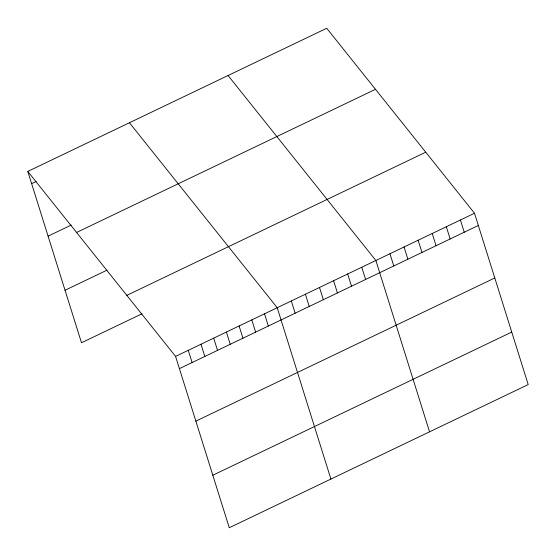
<?xml version="1.0" encoding="UTF-8"?>
<svg xmlns="http://www.w3.org/2000/svg" width="556" height="556" viewBox="0 0 556 556"><rect width="100%" height="100%" fill="white"/><g stroke="black" fill="none" stroke-linecap="round" stroke-linejoin="round"><path stroke-width="0.83" d="M27.8 171.422L326.726 28.266L474.504 213.247L528.2 384.578L229.274 527.734L175.578 356.396L27.8 171.422L81.496 342.753L142.023 313.765M31.629 183.647L36.119 181.499M48.087 236.154L71.251 225.062M76.568 232.464L375.495 89.307M65.038 290.253L106.891 270.209M126.81 295.354L425.736 152.205M175.578 356.396L474.504 213.247M179.414 368.621L478.341 225.472M195.865 421.128L494.791 277.979M212.816 475.227L511.742 332.078M228.078 75.512L375.863 260.486L429.552 431.817M129.437 122.751L277.215 307.725L330.91 479.057M460.417 219.995L464.246 232.22M446.322 226.744L450.151 238.969M432.227 233.492L436.064 245.717M418.14 240.241L421.969 252.466M404.045 246.989L407.875 259.214M389.951 253.738L393.787 265.963M361.768 267.234L365.598 279.459M347.674 273.983L351.51 286.208M333.586 280.731L337.416 292.956M319.491 287.48L323.321 299.705M305.397 294.228L309.233 306.453M291.309 300.977L295.139 313.202M264.51 313.806L268.339 326.038M251.805 319.895L255.635 332.12M239.101 325.976L242.93 338.201M226.396 332.057L230.226 344.289M213.692 338.145L217.528 350.37M200.987 344.227L204.823 356.459M188.282 350.315L192.119 362.54"/></g></svg>
